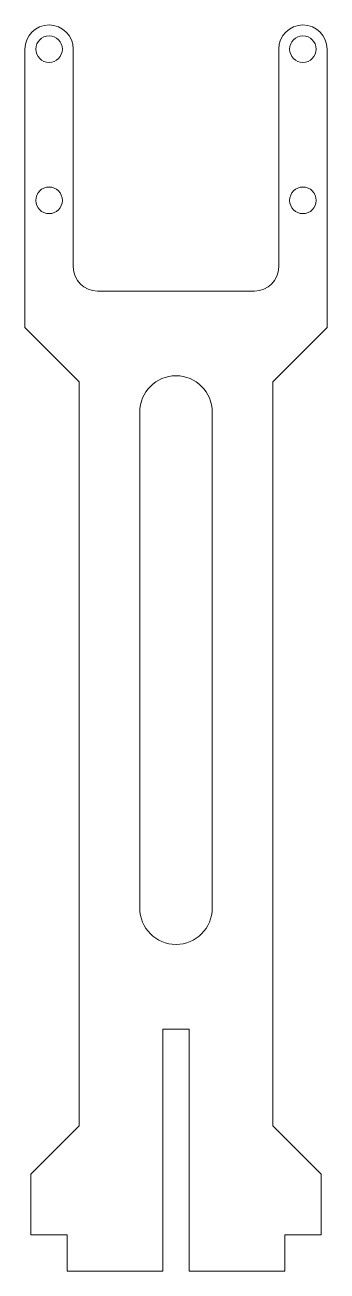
# Model space of a CAD drawing. Header units: millimetres. Extents: x -12 to 12, y 0 to 103.
import ezdxf

# ---------------------------------------------------------------- set-up
doc = ezdxf.new("R2010")
doc.units = ezdxf.units.MM

msp = doc.modelspace()

# ---------------------------------------------------------------- linework, layer by layer
at = {"color": 7, "linetype": 'Continuous', "lineweight": 15}
for p, q in [((-12.5, 101), (-12.5, 78)), ((-8.5, 83), (-8.5, 101)), ((8.5, 101), (8.5, 83)), ((12.5, 78), (12.5, 101)), ((6.5, 81), (-6.5, 81)), ((-12.5, 78), (-8, 73.5)), ((8, 73.5), (12.5, 78)), ((-8, 73.5), (-8, 12)), ((8, 12), (8, 73.5)), ((-3, 71), (-3, 30)), ((3, 30), (3, 71)), ((-1.1, 20), (1.1, 20)), ((-1.1, 0), (-1.1, 20)), ((1.1, 20), (1.1, 0)), ((-8, 12), (-12, 8)), ((12, 8), (8, 12)), ((-12, 8), (-12, 3)), ((12, 3), (12, 8)), ((-12, 3), (-9, 3)), ((-9, 3), (-9, 0)), ((9, 3), (12, 3)), ((9, 0), (9, 3)), ((-9, 0), (-1.1, 0)), ((1.1, 0), (9, 0))]:
    msp.add_line(p, q, dxfattribs=at)
for centre in [(-10.5, 101), (10.5, 101), (-10.5, 88.5), (10.5, 88.5)]:
    msp.add_circle(centre, 1.1, dxfattribs=at)
for centre, radius, start, end in [((-10.5, 101), 2, 0, 180), ((10.5, 101), 2, 0, 180), ((-6.5, 83), 2, 180, 270), ((6.5, 83), 2, 270, 0), ((0, 71), 3, 0, 180), ((0, 30), 3, 180, 0)]:
    msp.add_arc(centre, radius, start, end, dxfattribs=at)

doc.saveas('drawing.dxf')
